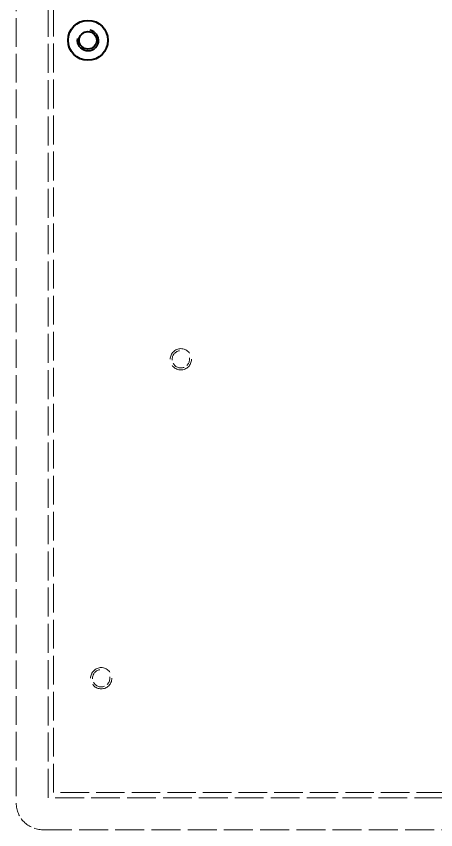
# Model space of a CAD drawing. Header units: millimetres. Extents: x 0 to 5945, y 0 to 4205.
# Drawn here: x 4539.9 to 4697.9, y 1666.7 to 1972.8 of the extents above; entities that cross this region are included whole.
import ezdxf

# ---------------------------------------------------------------- set-up
doc = ezdxf.new("R2010")
doc.units = ezdxf.units.MM
doc.header["$LTSCALE"] = 5
doc.linetypes.add('DASHED', pattern=[0.2067, 0.1654, -0.0413])
for name, color, linetype, lineweight in [('가려진 것(ISO)', 2, 'DASHED', 18), ('가시적인 것(ISO)', 3, 'Continuous', 40), ('가시적인 좁은 것(ISO)', 3, 'Continuous', 35)]:
    doc.layers.add(name, color=color, linetype=linetype, lineweight=lineweight)

msp = doc.modelspace()

# ---------------------------------------------------------------- linework, layer by layer
at = {"layer": '가려진 것(ISO)', "ltscale": 12.987153}
msp.add_line((4539.874, 2280.721), (4539.874, 1676.721), dxfattribs=at)
at = {"layer": '가려진 것(ISO)', "ltscale": 13.194353}
msp.add_line((4551.874, 1678.721), (4551.874, 2278.721), dxfattribs=at)
at = {"layer": '가려진 것(ISO)', "ltscale": 13.10639}
msp.add_line((4553.874, 1680.721), (4553.874, 2276.721), dxfattribs=at)
at = {"layer": '가려진 것(ISO)', "ltscale": 12.977034}
msp.add_line((5009.874, 1680.721), (4553.874, 1680.721), dxfattribs=at)
at = {"layer": '가려진 것(ISO)', "ltscale": 13.090868}
msp.add_line((5011.874, 1678.721), (4551.874, 1678.721), dxfattribs=at)
at = {"layer": '가려진 것(ISO)', "ltscale": 13.204701}
msp.add_line((4549.874, 1666.721), (5013.874, 1666.721), dxfattribs=at)
at = {"layer": '가려진 것(ISO)', "ltscale": 12.159042}
for centre in [(4601.874, 1843.721), (4571.874, 1723.721)]:
    msp.add_circle(centre, 4, dxfattribs=at)
at = {"layer": '가려진 것(ISO)', "ltscale": 5.844857}
for centre in [(4601.874, 1843.721), (4571.874, 1723.721)]:
    msp.add_arc(centre, 3.256, 100, 10, dxfattribs=at)
at = {"layer": '가려진 것(ISO)', "ltscale": 5.983681}
msp.add_arc((4549.874, 1676.721), 10, 180, 270, dxfattribs=at)
at = {"layer": '가시적인 것(ISO)'}
for radius in [7.5, 3.323]:
    msp.add_circle((4566.874, 1963.721), radius, dxfattribs=at)
at = {"layer": '가시적인 좁은 것(ISO)'}
msp.add_arc((4566.874, 1963.721), 4, 170, 80, dxfattribs=at)

doc.saveas('drawing.dxf')
